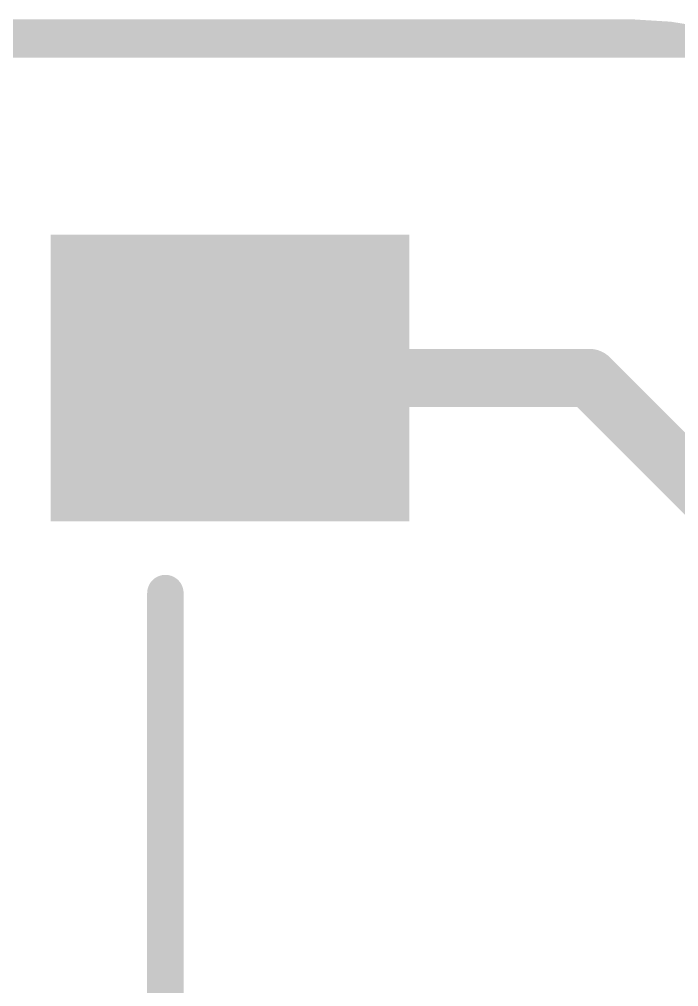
# Model space of a CAD drawing. Extents: x -52 to 61, y -28 to 22.
# Drawn here: x 1.98 to 6.58, y 3.77 to 10.52 of the extents above; entities that cross this region are included whole.
import ezdxf

# ---------------------------------------------------------------- set-up
doc = ezdxf.new("R2010")
doc.units = 0
for name, color, linetype in [('1', 12, 'CONTINUOUS'), ('16', 132, 'CONTINUOUS'), ('20', 53, 'CONTINUOUS'), ('22', 53, 'CONTINUOUS')]:
    doc.layers.add(name, color=color, linetype=linetype)

# ---------------------------------------------------------------- blocks, each defined once
blk = doc.blocks.new('RECT')
blk.add_solid([(-0.5, -0.5), (0.5, -0.5), (-0.5, 0.5), (0.5, 0.5)])

msp = doc.modelspace()

# ---------------------------------------------------------------- linework, layer by layer
at = {"layer": '1', "const_width": 0.2032}
msp.add_lwpolyline([(26.035, 10.3505), (-26.035, 10.3505)], dxfattribs=at)
at = {"layer": '16'}
for points, const_width in [([(26.035, 10.3505), (-26.035, 10.3505)], 0.2032), ([(3.45, 8.014), (5.956, 8.014)], 0.4064), ([(5.956, 8.014), (8.4138, 5.5563)], 0.4064)]:
    msp.add_lwpolyline(points, dxfattribs=dict(at, const_width=const_width))
at = {"layer": '16', "const_width": 0.2032}
for points in [[(3.45, 8.1156, 1), (3.45, 7.9124)], [(6.0278, 8.0858, 1), (5.8842, 7.9422)], [(5.956, 7.9124, 1), (5.956, 8.1156)]]:
    msp.add_lwpolyline(points, format="xyb", dxfattribs=at)
at = {"layer": '20', "const_width": 0.2032}
msp.add_lwpolyline([(6.2548, 10.414), (-18.2245, 10.414)], dxfattribs=at)
at = {"layer": '20'}
for points, const_width in [([(6.2554, 10.4648, 1), (6.2541, 10.3632)], 0.1016), ([(8.8582, 7.747, 0.4142), (6.2548, 10.414)], 0.2032), ([(6.2548, 10.3632, 1), (6.2548, 10.4648)], 0.1016)]:
    msp.add_lwpolyline(points, format="xyb", dxfattribs=dict(at, const_width=const_width))
at = {"layer": '22', "const_width": 0.254}
msp.add_lwpolyline([(3, 6.514), (3, 0.214)], dxfattribs=at)
at = {"layer": '22', "const_width": 0.127}
msp.add_lwpolyline([(3.0635, 6.514, 1), (2.9365, 6.514)], format="xyb", dxfattribs=at)

# ---------------------------------------------------------------- block references
at = {"layer": '16', "xscale": 2, "yscale": 2.5, "rotation": 270}
msp.add_blockref('RECT', (3.45, 8.014), dxfattribs=at)

doc.saveas('drawing.dxf')
